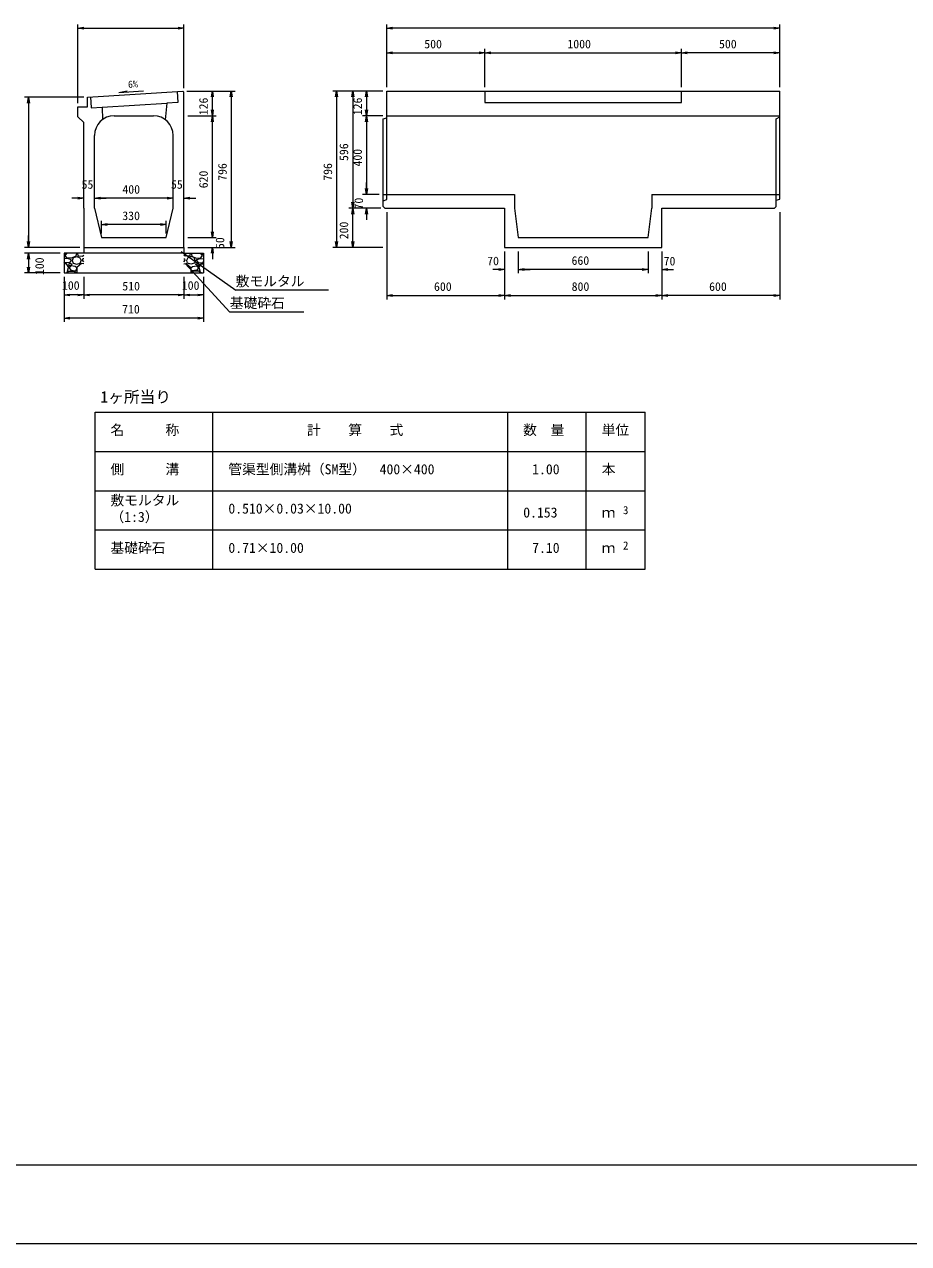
# Model space of a CAD drawing. Units: millimetres on the paper. Extents: x 174 to 1015, y 124 to 718.
# Drawn here: x 369.5 to 594.5, y 123.5 to 433.8 of the extents above; entities that cross this region are included whole.
import ezdxf
from ezdxf.enums import TextEntityAlignment as Align

# ---------------------------------------------------------------- set-up
doc = ezdxf.new("R2010")
doc.units = ezdxf.units.MM
for name, color, linetype, lineweight in [('D-MTR-FRAM（材料表図枠）', 2, 'Continuous', 18), ('D-STR-DIM（寸法）', 7, 'Continuous', 18), ('D-STR-HTXT（旗揚げ）', 7, 'Continuous', 18), ('D-STR-STRn（構造物）', 7, 'Continuous', 18), ('D-STR（構造物外形線）', 1, 'Continuous', 18), ('D-TTL(外枠）', 2, 'Continuous', 18), ('DEFPOINTS_2', 8, 'Continuous', 18)]:
    doc.layers.add(name, color=color, linetype=linetype, lineweight=lineweight)
for name, color, linetype in [('D-MTR-TXT(文字列）', 7, 'Continuous'), ('D-MTR（材料表タイトル）', 7, 'Continuous'), ('D-STR-TXT（文字）', 7, 'Continuous')]:
    doc.layers.add(name, color=color, linetype=linetype)
doc.styles.add('ＭＳ ゴシック', font='')
doc.styles.get('ＭＳ ゴシック').set_extended_font_data('MS Gothic')

msp = doc.modelspace()

# ---------------------------------------------------------------- linework, layer by layer
at = {"layer": 'D-MTR-FRAM（材料表図枠）'}
for p, q in [((387.488, 335.119), (527.488, 335.119)), ((387.488, 295.119), (387.488, 335.119)), ((417.488, 295.119), (417.488, 335.119)), ((492.488, 295.119), (492.488, 335.119)), ((512.488, 303.119), (512.488, 335.119)), ((512.488, 295.119), (512.488, 335.119)), ((527.488, 295.119), (527.488, 335.119)), ((387.488, 325.119), (527.488, 325.119)), ((387.488, 315.119), (527.488, 315.119)), ((387.488, 305.119), (527.488, 305.119)), ((387.488, 295.119), (527.488, 295.119))]:
    msp.add_line(p, q, dxfattribs=at)
at = {"layer": 'D-STR-DIM（寸法）'}
for p, q in [((383.107, 413.78), (383.107, 433.788)), ((383.107, 432.788), (384.607, 433.038)), ((384.607, 432.538), (383.107, 432.788)), ((383.107, 432.788), (384.607, 432.788)), ((384.607, 432.788), (408.607, 432.788)), ((408.607, 433.038), (410.107, 432.788)), ((410.107, 432.788), (408.607, 432.538)), ((410.107, 432.788), (408.607, 432.788)), ((410.107, 417.53), (410.107, 433.788)), ((461.693, 417.83), (461.693, 433.788)), ((461.693, 432.788), (463.193, 433.038)), ((463.193, 432.538), (461.693, 432.788)), ((461.693, 432.788), (463.193, 432.788)), ((560.193, 432.788), (463.193, 432.788)), ((560.193, 433.038), (561.693, 432.788)), ((561.693, 432.788), (560.193, 432.538)), ((561.693, 432.788), (560.193, 432.788)), ((561.693, 417.83), (561.693, 433.788)), ((461.693, 417.83), (461.693, 427.537)), ((461.693, 426.537), (463.193, 426.787)), ((463.193, 426.287), (461.693, 426.537)), ((461.693, 426.537), (463.193, 426.537)), ((463.193, 426.537), (485.193, 426.537)), ((485.193, 426.787), (486.693, 426.537)), ((486.693, 426.537), (485.193, 426.287)), ((486.693, 426.537), (485.193, 426.537)), ((486.693, 417.83), (486.693, 427.537)), ((486.693, 417.83), (486.693, 427.537)), ((486.693, 426.537), (488.193, 426.787)), ((488.193, 426.287), (486.693, 426.537)), ((486.693, 426.537), (488.193, 426.537)), ((488.193, 426.537), (535.193, 426.537)), ((535.193, 426.787), (536.693, 426.537)), ((536.693, 426.537), (535.193, 426.287)), ((536.693, 426.537), (535.193, 426.537)), ((536.693, 417.83), (536.693, 427.537)), ((536.693, 417.83), (536.693, 427.537)), ((536.693, 426.537), (538.193, 426.787)), ((538.193, 426.287), (536.693, 426.537)), ((536.693, 426.537), (538.193, 426.537)), ((560.193, 426.537), (538.193, 426.537)), ((560.193, 426.787), (561.693, 426.537)), ((561.693, 426.537), (560.193, 426.287)), ((561.693, 426.537), (560.193, 426.537)), ((561.693, 417.83), (561.693, 427.537)), ((410.808, 416.811), (418.331, 416.811)), ((410.808, 416.811), (423.154, 416.811)), ((417.081, 415.311), (417.331, 416.811)), ((417.331, 416.811), (417.581, 415.311)), ((417.331, 416.811), (417.331, 415.311)), ((421.904, 415.311), (422.154, 416.811)), ((422.154, 416.811), (422.404, 415.311)), ((422.154, 416.811), (422.154, 415.311)), ((460.693, 416.83), (447.963, 416.83)), ((448.713, 415.33), (448.963, 416.83)), ((448.963, 416.83), (449.213, 415.33)), ((448.963, 416.83), (448.963, 415.33)), ((460.693, 416.83), (452.058, 416.83)), ((452.808, 415.33), (453.058, 416.83)), ((453.058, 416.83), (453.308, 415.33)), ((453.058, 416.83), (453.058, 415.33)), ((460.693, 416.83), (455.542, 416.83)), ((456.292, 415.33), (456.542, 416.83)), ((456.542, 416.83), (456.792, 415.33)), ((456.542, 416.83), (456.542, 415.33)), ((384.607, 415.28), (369.57, 415.28)), ((370.32, 413.78), (370.57, 415.28)), ((370.57, 415.28), (370.82, 413.78)), ((370.57, 415.28), (370.57, 413.78)), ((370.57, 413.78), (370.57, 378.53)), ((417.331, 412.03), (417.331, 415.311)), ((422.154, 415.311), (422.154, 378.53)), ((448.963, 415.33), (448.963, 378.53)), ((453.058, 415.33), (453.058, 388.53)), ((456.542, 415.33), (456.542, 412.03)), ((411.107, 410.53), (418.331, 410.53)), ((411.107, 410.53), (418.331, 410.53)), ((417.331, 410.53), (417.081, 412.03)), ((417.081, 409.03), (417.331, 410.53)), ((417.581, 412.03), (417.331, 410.53)), ((417.331, 410.53), (417.331, 412.03)), ((417.331, 410.53), (417.581, 409.03)), ((417.331, 410.53), (417.331, 409.03)), ((460.693, 410.53), (455.542, 410.53)), ((460.693, 410.53), (455.542, 410.53)), ((456.542, 410.53), (456.292, 412.03)), ((456.292, 409.03), (456.542, 410.53)), ((456.792, 412.03), (456.542, 410.53)), ((456.542, 410.53), (456.542, 412.03)), ((456.542, 410.53), (456.792, 409.03)), ((456.542, 410.53), (456.542, 409.03)), ((417.331, 381.03), (417.331, 409.03)), ((456.542, 409.03), (456.542, 392.03)), ((456.542, 390.53), (456.292, 392.03)), ((456.542, 390.53), (456.292, 392.03)), ((456.542, 392.03), (456.542, 393.53)), ((456.792, 392.03), (456.542, 390.53)), ((456.542, 390.53), (456.542, 392.03)), ((456.792, 392.03), (456.542, 390.53)), ((456.542, 390.53), (456.542, 392.03)), ((383.107, 389.546), (381.607, 389.546)), ((383.107, 389.796), (384.607, 389.546)), ((384.607, 389.546), (383.107, 389.296)), ((384.607, 389.546), (383.107, 389.546)), ((384.607, 388.03), (384.607, 390.546)), ((387.357, 388.03), (387.357, 390.546)), ((387.357, 388.03), (387.357, 390.546)), ((387.357, 389.546), (388.857, 389.796)), ((387.357, 389.546), (388.857, 389.796)), ((388.857, 389.296), (387.357, 389.546)), ((387.357, 389.546), (388.857, 389.546)), ((388.857, 389.296), (387.357, 389.546)), ((387.357, 389.546), (388.857, 389.546)), ((388.857, 389.546), (390.357, 389.546)), ((405.857, 389.546), (388.857, 389.546)), ((405.857, 389.546), (404.357, 389.546)), ((405.857, 389.796), (407.357, 389.546)), ((405.857, 389.796), (407.357, 389.546)), ((407.357, 389.546), (405.857, 389.296)), ((407.357, 389.546), (405.857, 389.546)), ((407.357, 389.546), (405.857, 389.296)), ((407.357, 389.546), (405.857, 389.546)), ((407.357, 388.03), (407.357, 390.546)), ((407.357, 388.03), (407.357, 390.546)), ((410.107, 388.03), (410.107, 390.546)), ((410.107, 389.546), (411.607, 389.796)), ((411.607, 389.296), (410.107, 389.546)), ((410.107, 389.546), (411.607, 389.546)), ((411.607, 389.546), (413.107, 389.546)), ((453.058, 387.03), (452.808, 388.53)), ((453.308, 388.53), (453.058, 387.03)), ((453.058, 387.03), (453.058, 388.53)), ((459.793, 390.53), (455.542, 390.53)), ((459.793, 390.53), (455.542, 390.53)), ((460.243, 387.03), (452.058, 387.03)), ((460.243, 387.03), (452.058, 387.03)), ((452.808, 385.53), (453.058, 387.03)), ((453.058, 387.03), (453.308, 385.53)), ((453.058, 387.03), (453.058, 385.53)), ((453.058, 378.53), (453.058, 385.53)), ((460.243, 387.03), (455.542, 387.03)), ((456.292, 385.53), (456.542, 387.03)), ((456.542, 387.03), (456.792, 385.53)), ((456.542, 387.03), (456.542, 385.53)), ((456.542, 385.53), (456.542, 384.03)), ((461.693, 386.03), (461.693, 363.805)), ((561.693, 386.03), (561.693, 363.805)), ((389.107, 380.53), (389.107, 383.824)), ((389.107, 382.824), (390.607, 383.074)), ((390.607, 382.574), (389.107, 382.824)), ((389.107, 382.824), (390.607, 382.824)), ((404.107, 382.824), (390.607, 382.824)), ((404.107, 383.074), (405.607, 382.824)), ((405.607, 382.824), (404.107, 382.574)), ((405.607, 382.824), (404.107, 382.824)), ((405.607, 380.53), (405.607, 383.824)), ((417.331, 381.03), (417.331, 382.53)), ((370.57, 378.53), (370.57, 380.03)), ((411.107, 379.53), (418.331, 379.53)), ((411.107, 379.53), (418.331, 379.53)), ((417.331, 379.53), (417.081, 381.03)), ((417.331, 379.53), (417.081, 381.03)), ((417.581, 381.03), (417.331, 379.53)), ((417.331, 379.53), (417.331, 381.03)), ((417.581, 381.03), (417.331, 379.53)), ((417.331, 379.53), (417.331, 381.03)), ((383.607, 377.03), (369.57, 377.03)), ((383.607, 377.03), (369.57, 377.03)), ((378.607, 375.53), (369.57, 375.53)), ((378.607, 375.53), (369.57, 375.53)), ((370.57, 377.03), (370.32, 378.53)), ((370.57, 377.03), (370.32, 378.53)), ((370.32, 374.03), (370.57, 375.53)), ((370.32, 374.03), (370.57, 375.53)), ((370.82, 378.53), (370.57, 377.03)), ((370.57, 377.03), (370.57, 378.53)), ((370.82, 378.53), (370.57, 377.03)), ((370.57, 377.03), (370.57, 378.53)), ((370.57, 375.53), (370.82, 374.03)), ((370.57, 375.53), (370.57, 374.03)), ((370.57, 375.53), (370.82, 374.03)), ((370.57, 375.53), (370.57, 374.03)), ((411.107, 377.03), (418.331, 377.03)), ((411.107, 377.03), (423.154, 377.03)), ((417.081, 375.53), (417.331, 377.03)), ((417.331, 377.03), (417.581, 375.53)), ((417.331, 377.03), (417.331, 375.53)), ((417.331, 375.53), (417.331, 374.03)), ((422.154, 377.03), (421.904, 378.53)), ((422.404, 378.53), (422.154, 377.03)), ((422.154, 377.03), (422.154, 378.53)), ((460.693, 377.03), (447.963, 377.03)), ((448.963, 377.03), (448.713, 378.53)), ((449.213, 378.53), (448.963, 377.03)), ((448.963, 377.03), (448.963, 378.53)), ((460.693, 377.03), (452.058, 377.03)), ((453.058, 377.03), (452.808, 378.53)), ((453.308, 378.53), (453.058, 377.03)), ((453.058, 377.03), (453.058, 378.53)), ((491.693, 376.03), (491.693, 370.435)), ((491.693, 376.03), (491.693, 363.805)), ((491.693, 376.03), (491.693, 363.805)), ((495.193, 376.03), (495.193, 370.435)), ((495.193, 376.03), (495.193, 370.435)), ((528.193, 376.03), (528.193, 370.435)), ((528.193, 376.03), (528.193, 370.435)), ((531.693, 376.03), (531.693, 370.435)), ((531.693, 376.03), (531.693, 363.805)), ((531.693, 376.03), (531.693, 363.805)), ((370.57, 374.03), (370.57, 372.03)), ((370.57, 374.03), (370.57, 372.53)), ((378.607, 370.53), (369.57, 370.53)), ((370.57, 370.53), (370.32, 372.03)), ((370.82, 372.03), (370.57, 370.53)), ((370.57, 370.53), (370.57, 372.03)), ((379.607, 369.53), (379.607, 358.052)), ((379.607, 369.53), (379.607, 363.919)), ((384.607, 369.53), (384.607, 363.919)), ((384.607, 369.53), (384.607, 363.919)), ((410.107, 369.53), (410.107, 363.919)), ((410.107, 369.53), (410.107, 363.919)), ((415.107, 369.547), (415.107, 358.052)), ((415.107, 369.53), (415.107, 363.919)), ((490.193, 371.435), (488.693, 371.435)), ((490.193, 371.685), (491.693, 371.435)), ((491.693, 371.435), (490.193, 371.185)), ((491.693, 371.435), (490.193, 371.435)), ((495.193, 371.435), (496.693, 371.685)), ((495.193, 371.435), (496.693, 371.685)), ((496.693, 371.185), (495.193, 371.435)), ((495.193, 371.435), (496.693, 371.435)), ((496.693, 371.185), (495.193, 371.435)), ((495.193, 371.435), (496.693, 371.435)), ((526.693, 371.435), (496.693, 371.435)), ((496.693, 371.435), (498.193, 371.435)), ((526.693, 371.435), (525.193, 371.435)), ((526.693, 371.685), (528.193, 371.435)), ((526.693, 371.685), (528.193, 371.435)), ((528.193, 371.435), (526.693, 371.185)), ((528.193, 371.435), (526.693, 371.435)), ((528.193, 371.435), (526.693, 371.185)), ((528.193, 371.435), (526.693, 371.435)), ((531.693, 371.435), (533.193, 371.685)), ((533.193, 371.185), (531.693, 371.435)), ((531.693, 371.435), (533.193, 371.435)), ((533.193, 371.435), (534.693, 371.435)), ((379.607, 364.919), (381.107, 365.169)), ((381.107, 364.669), (379.607, 364.919)), ((379.607, 364.919), (381.107, 364.919)), ((383.107, 364.919), (381.107, 364.919)), ((383.107, 365.169), (384.607, 364.919)), ((384.607, 364.919), (383.107, 364.669)), ((384.607, 364.919), (383.107, 364.919)), ((384.607, 364.919), (386.107, 365.169)), ((386.107, 364.669), (384.607, 364.919)), ((384.607, 364.919), (386.107, 364.919)), ((408.607, 364.919), (386.107, 364.919)), ((408.607, 365.169), (410.107, 364.919)), ((410.107, 364.919), (408.607, 364.669)), ((410.107, 364.919), (408.607, 364.919)), ((410.107, 364.919), (411.607, 365.169)), ((411.607, 364.669), (410.107, 364.919)), ((410.107, 364.919), (411.607, 364.919)), ((411.607, 364.919), (413.607, 364.919)), ((413.607, 365.169), (415.107, 364.919)), ((415.107, 364.919), (413.607, 364.669)), ((415.107, 364.919), (413.607, 364.919)), ((461.693, 364.805), (463.193, 365.055)), ((463.193, 364.555), (461.693, 364.805)), ((461.693, 364.805), (463.193, 364.805)), ((463.193, 364.805), (490.193, 364.805)), ((490.193, 365.055), (491.693, 364.805)), ((491.693, 364.805), (490.193, 364.555)), ((491.693, 364.805), (490.193, 364.805)), ((491.693, 364.805), (493.193, 365.055)), ((493.193, 364.555), (491.693, 364.805)), ((491.693, 364.805), (493.193, 364.805)), ((493.193, 364.805), (530.193, 364.805)), ((530.193, 365.055), (531.693, 364.805)), ((531.693, 364.805), (530.193, 364.555)), ((531.693, 364.805), (530.193, 364.805)), ((531.693, 364.805), (533.193, 365.055)), ((533.193, 364.555), (531.693, 364.805)), ((531.693, 364.805), (533.193, 364.805)), ((560.193, 364.805), (533.193, 364.805)), ((560.193, 365.055), (561.693, 364.805)), ((561.693, 364.805), (560.193, 364.555)), ((561.693, 364.805), (560.193, 364.805)), ((379.607, 359.052), (381.107, 359.302)), ((381.107, 358.802), (379.607, 359.052)), ((379.607, 359.052), (381.107, 359.052)), ((413.607, 359.052), (381.107, 359.052)), ((413.607, 359.302), (415.107, 359.052)), ((415.107, 359.052), (413.607, 358.802)), ((415.107, 359.052), (413.607, 359.052))]:
    msp.add_line(p, q, dxfattribs=at)
at = {"layer": 'D-STR-HTXT（旗揚げ）'}
for p, q in [((393.505, 416.448), (395.633, 416.864)), ((393.505, 416.448), (399.815, 416.847)), ((409.379, 375.991), (423.273, 366.134)), ((410.402, 372.898), (421.776, 360.582)), ((446.872, 366.134), (423.273, 366.134)), ((440.639, 360.582), (421.776, 360.582))]:
    msp.add_line(p, q, dxfattribs=at)
at = {"layer": 'D-STR-STRn（構造物）'}
for p, q in [((384.607, 375.53), (379.607, 375.53)), ((379.607, 375.53), (379.607, 370.53)), ((379.607, 375.095), (380.17, 375.53)), ((379.916, 374.978), (380.413, 375.53)), ((382.767, 375.528), (382.567, 374.828)), ((382.938, 375.53), (383.207, 374.89)), ((384.607, 377.03), (384.607, 375.53)), ((410.107, 375.53), (384.607, 375.53)), ((410.107, 377.03), (410.107, 375.53)), ((410.107, 375.53), (415.107, 375.53)), ((411.776, 375.53), (411.506, 374.89)), ((411.947, 375.528), (412.147, 374.828)), ((414.798, 374.978), (414.301, 375.53)), ((415.107, 375.095), (414.544, 375.53)), ((415.107, 375.53), (415.107, 370.53)), ((380.37, 374.222), (379.607, 374.142)), ((379.814, 373.144), (379.607, 373.37)), ((380.217, 372.823), (379.607, 372.874)), ((380.962, 373.231), (379.812, 373.131)), ((380.275, 374.376), (379.925, 374.976)), ((380.777, 371.931), (380.227, 372.831)), ((381.512, 374.288), (380.262, 374.388)), ((381.364, 373.981), (380.364, 374.231)), ((380.714, 372.778), (380.914, 372.278)), ((381.065, 372.926), (380.715, 372.776)), ((380.914, 372.279), (381.664, 372.729)), ((381.416, 373.728), (380.966, 373.228)), ((381.667, 372.729), (381.067, 372.929)), ((381.416, 373.725), (381.366, 373.975)), ((382.568, 374.824), (381.518, 374.274)), ((381.661, 373.729), (381.961, 373.029)), ((381.714, 373.728), (382.014, 374.428)), ((381.962, 373.024), (382.812, 372.774)), ((382.016, 374.428), (382.816, 374.678)), ((382.814, 374.678), (383.614, 374.378)), ((382.818, 372.775), (383.668, 373.025)), ((384.017, 372.928), (382.867, 371.878)), ((383.213, 374.876), (384.263, 374.826)), ((383.616, 374.377), (383.916, 373.727)), ((383.664, 373.03), (383.914, 373.73)), ((384.607, 372.874), (384.017, 372.923)), ((384.607, 373.37), (384.264, 373.744)), ((384.265, 373.729), (384.415, 374.129)), ((384.266, 374.832), (384.607, 375.095)), ((384.607, 374.142), (384.42, 374.122)), ((410.448, 374.832), (410.107, 375.095)), ((410.107, 374.142), (410.294, 374.122)), ((410.107, 373.37), (410.45, 373.744)), ((410.107, 372.874), (410.697, 372.923)), ((410.449, 373.729), (410.299, 374.129)), ((411.501, 374.876), (410.451, 374.826)), ((410.697, 372.928), (411.847, 371.878)), ((411.098, 374.377), (410.798, 373.727)), ((411.05, 373.03), (410.8, 373.73)), ((411.896, 372.775), (411.046, 373.025)), ((411.9, 374.678), (411.1, 374.378)), ((412.698, 374.428), (411.898, 374.678)), ((412.752, 373.024), (411.902, 372.774)), ((412.146, 374.824), (413.196, 374.274)), ((412.999, 373.728), (412.699, 374.428)), ((413.053, 373.729), (412.753, 373.029)), ((413.047, 372.729), (413.647, 372.929)), ((413.8, 372.279), (413.05, 372.729)), ((413.201, 374.288), (414.451, 374.388)), ((413.298, 373.725), (413.348, 373.975)), ((413.298, 373.728), (413.748, 373.228)), ((413.35, 373.981), (414.35, 374.231)), ((413.649, 372.926), (413.999, 372.776)), ((413.752, 373.231), (414.902, 373.131)), ((414, 372.778), (413.8, 372.278)), ((413.937, 371.931), (414.487, 372.831)), ((414.344, 374.222), (415.107, 374.142)), ((414.438, 374.376), (414.788, 374.976)), ((414.497, 372.823), (415.107, 372.874)), ((414.9, 373.144), (415.107, 373.37)), ((379.607, 370.53), (415.107, 370.53)), ((380.17, 370.53), (380.366, 370.682)), ((380.366, 370.676), (380.766, 371.926)), ((380.412, 370.53), (380.816, 370.978)), ((380.816, 370.978), (382.116, 370.978)), ((380.914, 371.83), (381.314, 371.23)), ((381.415, 372.328), (380.915, 371.828)), ((381.317, 371.226), (382.567, 371.076)), ((382.421, 372.181), (381.421, 372.331)), ((382.114, 370.99), (382.764, 370.54)), ((382.826, 371.818), (382.426, 372.168)), ((382.567, 371.079), (382.817, 371.529)), ((382.807, 370.84), (382.938, 370.53)), ((382.863, 371.881), (382.813, 370.831)), ((382.816, 371.528), (382.816, 371.828)), ((411.906, 370.84), (411.776, 370.53)), ((411.851, 371.881), (411.901, 370.831)), ((411.888, 371.818), (412.288, 372.168)), ((412.147, 371.079), (411.897, 371.529)), ((411.898, 371.528), (411.898, 371.828)), ((412.6, 370.99), (411.95, 370.54)), ((413.397, 371.226), (412.147, 371.076)), ((412.292, 372.181), (413.292, 372.331)), ((413.898, 370.978), (412.598, 370.978)), ((413.298, 372.328), (413.798, 371.828)), ((413.8, 371.83), (413.4, 371.23)), ((414.301, 370.53), (413.898, 370.978)), ((414.348, 370.676), (413.948, 371.926)), ((414.544, 370.53), (414.348, 370.682))]:
    msp.add_line(p, q, dxfattribs=at)
at = {"layer": 'D-STR（構造物外形線）'}
for p, q in [((385.607, 415.28), (409.808, 416.811)), ((408.385, 416.721), (408.562, 413.927)), ((409.808, 416.811), (410.107, 416.53)), ((410.107, 387.03), (410.107, 416.53)), ((461.693, 416.83), (561.693, 416.83)), ((461.693, 389.18), (461.693, 416.83)), ((486.693, 416.83), (486.693, 413.927)), ((536.693, 413.927), (536.693, 416.83)), ((561.693, 389.33), (561.693, 416.83)), ((383.107, 410.28), (383.107, 412.78)), ((383.107, 412.78), (385.607, 412.78)), ((385.607, 412.78), (385.607, 415.28)), ((386.329, 415.326), (386.506, 412.532)), ((386.506, 412.532), (389.3, 412.708)), ((389.3, 412.708), (405.767, 413.75)), ((389.3, 412.708), (389.357, 409.53)), ((405.767, 413.75), (405.357, 409.53)), ((408.562, 413.927), (405.767, 413.75)), ((486.693, 413.927), (536.693, 413.927)), ((383.107, 410.28), (384.607, 408.78)), ((392.357, 410.53), (402.357, 410.53)), ((460.793, 409.78), (461.693, 410.03)), ((460.793, 387.48), (460.793, 409.78)), ((461.693, 410.53), (561.693, 410.53)), ((560.793, 409.78), (561.693, 410.28)), ((560.793, 387.48), (560.793, 409.78)), ((384.607, 387.03), (384.607, 408.78)), ((387.357, 387.03), (387.357, 405.53)), ((407.357, 387.03), (407.357, 405.53)), ((460.793, 390.53), (494.193, 390.53)), ((460.793, 388.88), (461.693, 389.18)), ((494.193, 390.53), (494.193, 387.03)), ((529.193, 390.53), (561.693, 390.53)), ((529.193, 390.53), (529.193, 387.03)), ((560.793, 389.03), (561.693, 389.33)), ((384.607, 387.03), (384.607, 377.03)), ((387.357, 387.03), (389.107, 379.53)), ((405.607, 379.53), (407.357, 387.03)), ((410.107, 377.03), (410.107, 387.03)), ((460.793, 387.48), (461.243, 387.03)), ((461.243, 387.03), (491.693, 387.03)), ((491.693, 387.03), (491.693, 377.03)), ((494.193, 387.03), (495.193, 379.53)), ((528.193, 379.53), (529.193, 387.03)), ((531.693, 377.03), (531.693, 387.03)), ((531.693, 387.03), (560.343, 387.03)), ((560.343, 387.03), (560.793, 387.48)), ((389.107, 379.53), (405.607, 379.53)), ((495.193, 379.53), (528.193, 379.53)), ((384.607, 377.03), (410.107, 377.03)), ((491.693, 377.03), (531.693, 377.03))]:
    msp.add_line(p, q, dxfattribs=at)
for centre, start, end in [((392.357, 405.53), 90, 180), ((402.357, 405.53), 0, 90)]:
    msp.add_arc(centre, 5, start, end, dxfattribs=at)
at = {"layer": 'D-TTL(外枠）'}
msp.add_line((992, 143.5), (197, 143.5), dxfattribs=at)
at = {"layer": 'DEFPOINTS_2'}
msp.add_line((174, 123.5), (1015, 123.5), dxfattribs=at)

# ---------------------------------------------------------------- texts
at = {"layer": 'D-MTR-TXT(文字列）', "style": 'ＭＳ ゴシック'}
for s, height, p in [('名\u3000\u3000\u3000称', 2.566, (391.411, 328.522)), ('計\u3000\u3000算\u3000\u3000式', 2.566, (441.419, 328.522)), ('数\u3000量', 2.566, (496.411, 328.522)), ('単位', 2.566, (516.411, 328.522)), ('側\u3000\u3000\u3000溝', 2.566, (391.411, 318.522)), ('管渠型側溝桝（SM型）\u3000400×400', 2.566, (421.411, 318.522)), ('1.00', 2.566, (498.712, 318.522)), ('本', 2.566, (516.411, 318.522)), ('敷モルタル', 2.566, (391.411, 310.623)), ('0.510×0.03×10.00', 2.566, (421.411, 308.522)), ('0.153', 2.566, (496.438, 307.522)), ('3', 2.053, (521.813, 308.527)), ('（1:3）', 2.566, (391.411, 306.4)), ('ｍ', 2.566, (516.411, 307.522)), ('基礎砕石', 2.566, (391.411, 298.522)), ('0.71×10.00', 2.566, (421.411, 298.522)), ('7.10', 2.566, (498.712, 298.522)), ('ｍ', 2.566, (516.411, 298.522)), ('2', 2.053, (521.813, 299.527))]:
    msp.add_text(s, height=height, dxfattribs=at).set_placement(p, align=Align.BOTTOM_LEFT)
at = {"layer": 'D-MTR（材料表タイトル）', "style": 'ＭＳ ゴシック'}
msp.add_text('1ヶ所当り', height=2.933, dxfattribs=at).set_placement((388.831, 336.644), align=Align.BOTTOM_LEFT)
at = {"layer": 'D-STR-DIM（寸法）', "style": 'ＭＳ ゴシック'}
for s, p in [('500', (471.262, 427.037)), ('1000', (507.68, 427.037)), ('500', (546.262, 427.037)), ('55', (384.063, 391.296)), ('55', (406.813, 391.296)), ('400', (394.448, 390.046)), ('330', (394.425, 383.324)), ('70', (487.269, 371.832)), ('660', (508.739, 371.935)), ('70', (532.17, 371.79)), ('100', (379.069, 365.583)), ('510', (394.425, 365.419)), ('100', (409.569, 365.583)), ('600', (473.739, 365.305)), ('800', (508.762, 365.305)), ('600', (543.739, 365.305)), ('710', (394.387, 359.552))]:
    msp.add_text(s, height=2.199, dxfattribs=at).set_placement(p, align=Align.BOTTOM_LEFT)
for s, p in [('126', (416.831, 410.663)), ('126', (456.042, 410.673)), ('596', (452.558, 399.029)), ('400', (456.042, 397.622)), ('796', (421.654, 393.982)), ('796', (448.463, 393.991)), ('620', (416.831, 392.076)), ('70', (456.332, 386.691)), ('200', (452.558, 379.091)), ('50', (421.032, 376.625)), ('100', (375.119, 369.992))]:
    msp.add_text(s, height=2.199, rotation=90, dxfattribs=at).set_placement(p, align=Align.BOTTOM_LEFT)
at = {"layer": 'D-STR-TXT（文字）', "style": 'ＭＳ ゴシック'}
msp.add_text('6%', height=1.833, rotation=3.62, dxfattribs=at).set_placement((395.962, 417.052), align=Align.BOTTOM_LEFT)
for s, p in [('敷モルタル', (423.273, 366.384)), ('基礎砕石', (421.776, 360.832))]:
    msp.add_text(s, height=2.566, dxfattribs=at).set_placement(p, align=Align.BOTTOM_LEFT)

doc.saveas('drawing.dxf')
